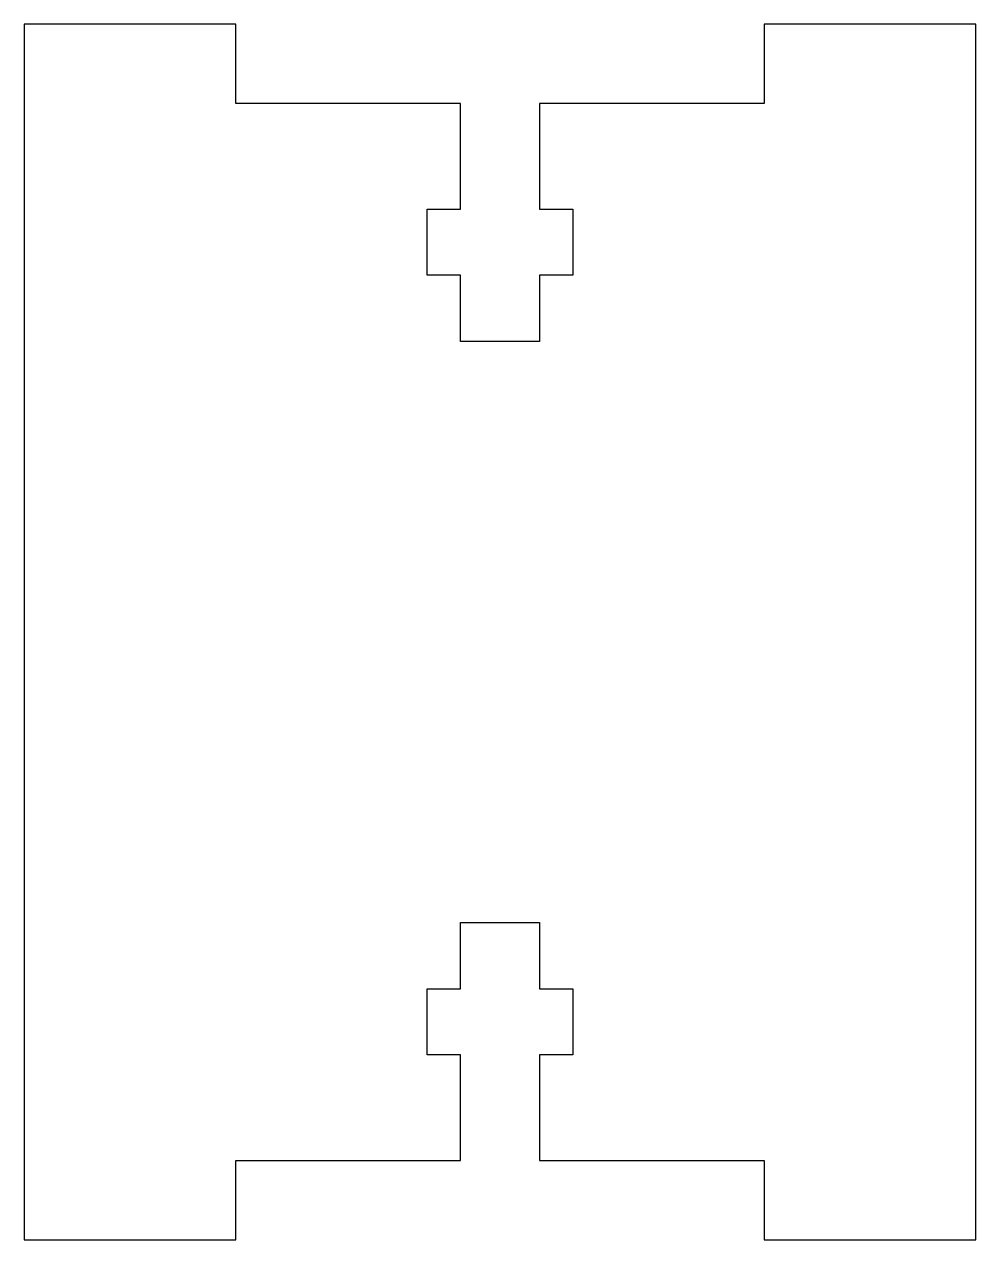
# Model space of a CAD drawing. Header units: millimetres. Extents: x -14.2 to 21.8, y -43 to 3.
import ezdxf

# ---------------------------------------------------------------- set-up
doc = ezdxf.new("R2010")
doc.units = ezdxf.units.MM

msp = doc.modelspace()

# ---------------------------------------------------------------- linework, layer by layer
at = {"color": 7, "linetype": 'Continuous', "lineweight": 25}
for p, q in [((-6.25, 3), (-14.25, 3)), ((-14.25, 3), (-14.25, -43)), ((-6.25, 0), (-6.25, 3)), ((21.75, 3), (13.75, 3)), ((13.75, 3), (13.75, 0)), ((21.75, -43), (21.75, 3)), ((2.25, 0), (-6.25, 0)), ((2.25, -4), (2.25, 0)), ((13.75, 0), (5.25, 0)), ((5.25, 0), (5.25, -4)), ((1, -6.5), (1, -4)), ((1, -4), (2.25, -4)), ((5.25, -4), (6.5, -4)), ((6.5, -4), (6.5, -6.5)), ((2.25, -6.5), (1, -6.5)), ((2.25, -9), (2.25, -6.5)), ((6.5, -6.5), (5.25, -6.5)), ((5.25, -6.5), (5.25, -9)), ((5.25, -9), (2.25, -9)), ((2.25, -33.5), (2.25, -31)), ((2.25, -31), (5.25, -31)), ((5.25, -31), (5.25, -33.5)), ((1, -36), (1, -33.5)), ((1, -33.5), (2.25, -33.5)), ((5.25, -33.5), (6.5, -33.5)), ((6.5, -33.5), (6.5, -36)), ((2.25, -36), (1, -36)), ((2.25, -40), (2.25, -36)), ((6.5, -36), (5.25, -36)), ((5.25, -36), (5.25, -40)), ((-6.25, -43), (-6.25, -40)), ((-6.25, -40), (2.25, -40)), ((5.25, -40), (13.75, -40)), ((13.75, -40), (13.75, -43)), ((-14.25, -43), (-6.25, -43)), ((13.75, -43), (21.75, -43))]:
    msp.add_line(p, q, dxfattribs=at)

doc.saveas('drawing.dxf')
